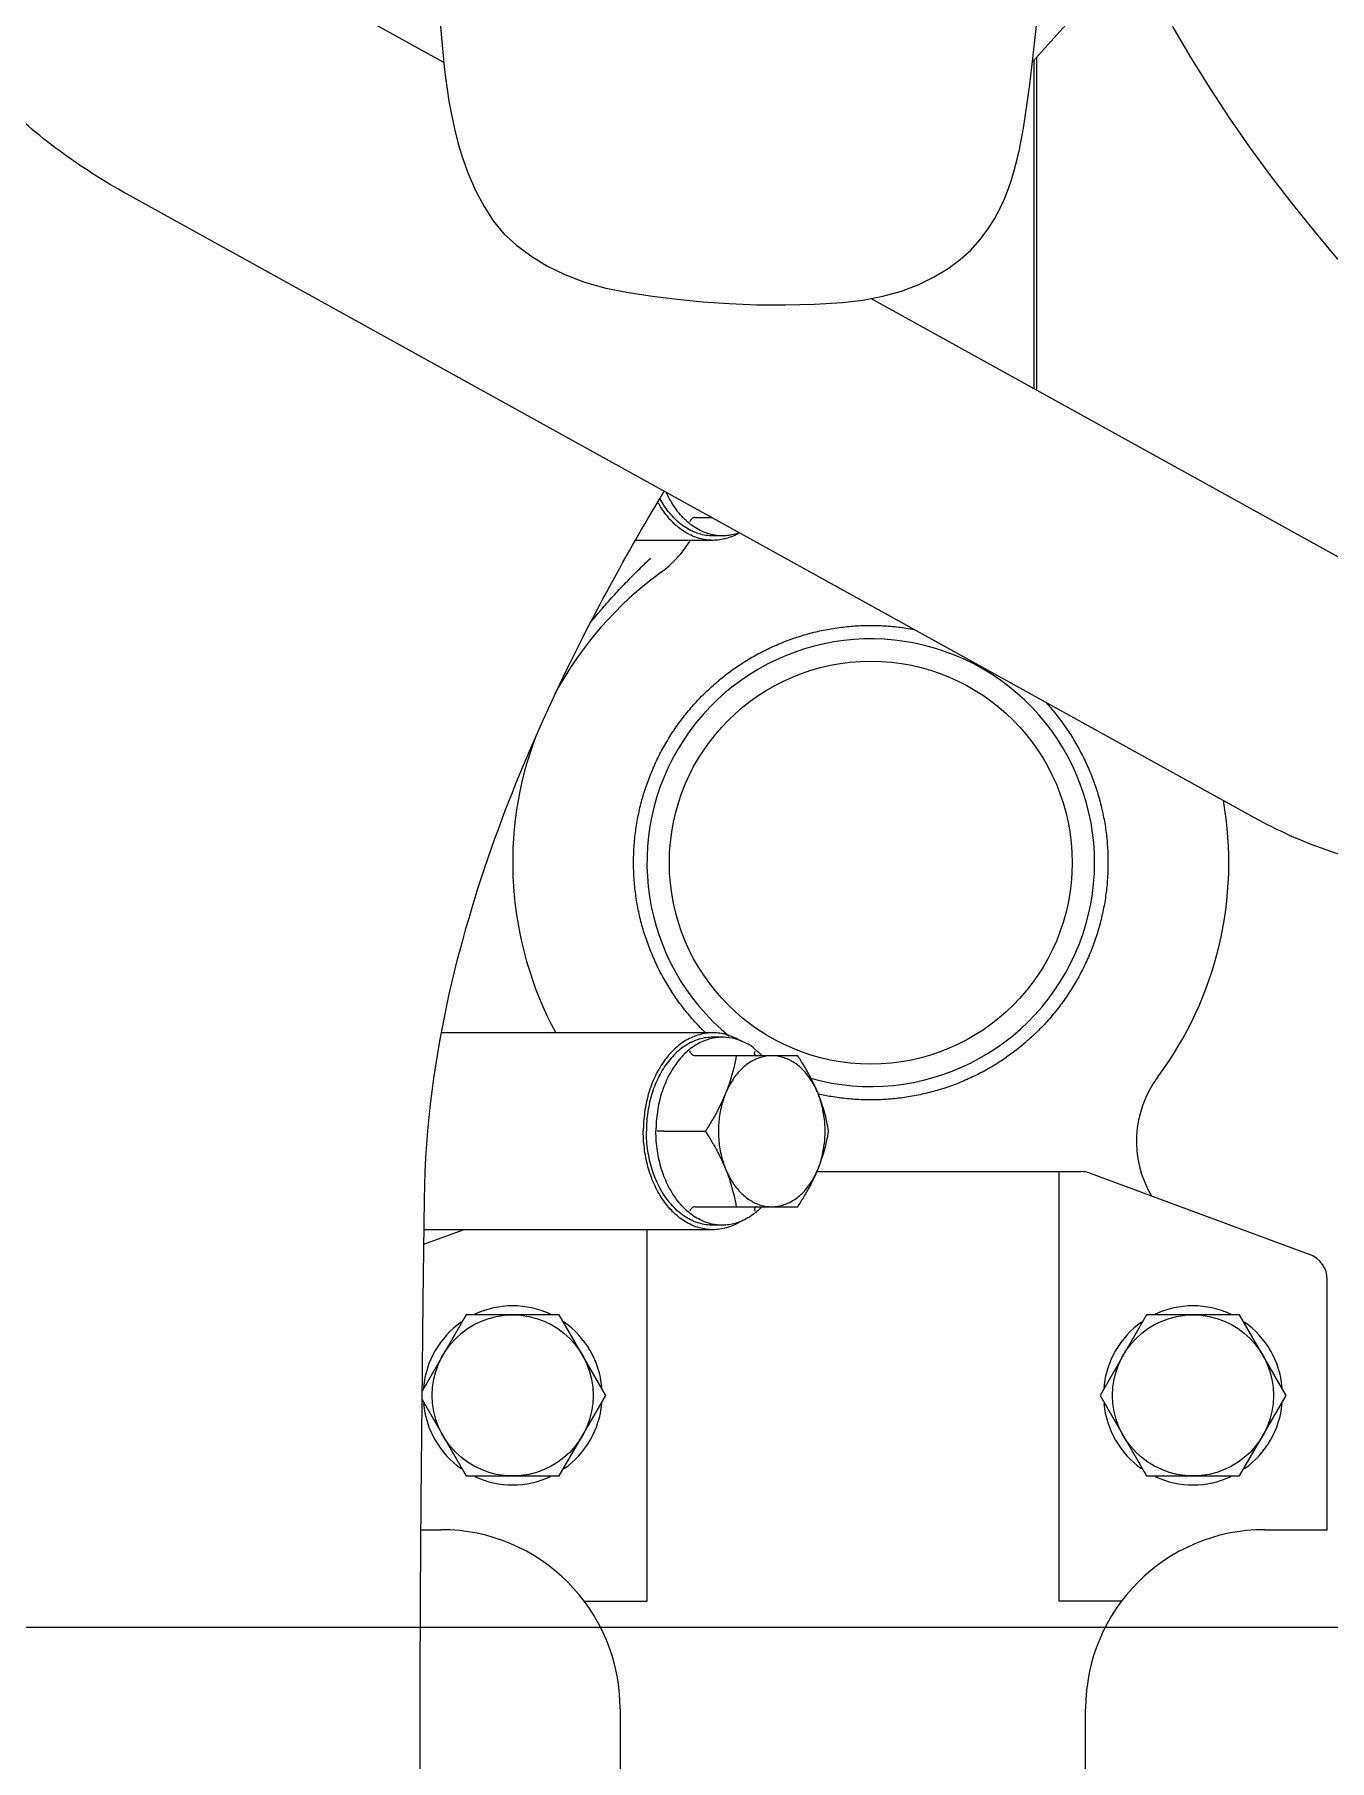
# Model space of a CAD drawing. Header units: millimetres. Extents: x 156850 to 204135, y 56350 to 74150.
# Drawn here: x 174526.6 to 174671.2, y 60517.2 to 60710 of the extents above; entities that cross this region are included whole.
import ezdxf

# ---------------------------------------------------------------- set-up
doc = ezdxf.new("R2010")
doc.units = ezdxf.units.MM
doc.header["$LTSCALE"] = 150
doc.layers.add('-----33 Equipment', color=5, linetype='Continuous')

# ---------------------------------------------------------------- blocks, each defined once
blk = doc.blocks.new('X-2F-PLAN$0$A$C73FA2420')
at = {"color": 0, "linetype": 'Continuous'}
for p, q in [((868.25, 975.43), (937.89, 1101.33)), ((952.62, 1065.98), (961.45, 1081.95)), ((788.73, 1068.54), (788.73, 1066.28)), ((803.28, 1068.41), (794.73, 1063.47)), ((812.73, 1063.47), (804.2, 1068.4)), ((820.61, 1068.2), (822.23, 1063.83)), ((822.23, 1035.91), (822.23, 1068.18)), ((844.23, 1035.91), (844.23, 1066.24)), ((943.53, 1064.38), (943.53, 1064.38)), ((794.73, 1063.47), (794.73, 1053.08)), ((812.73, 1053.08), (812.73, 1063.47)), ((794.73, 1053.08), (803.73, 1047.89)), ((803.73, 1047.89), (812.73, 1053.08)), ((780.73, 1050.28), (780.73, 1043.28)), ((768.73, 1046.28), (686.23, 1046.28)), ((822.23, 1043.28), (780.73, 1043.28)), ((899.23, 1035.91), (899.23, 1044.58)), ((833.23, 1041.38), (833.23, 1036.76)), ((903.94, 1041.82), (904.72, 1041.36)), ((824.8, 1037.94), (824.8, 1026.43)), ((841.67, 1026.43), (841.67, 1037.94)), ((901.8, 1037.94), (901.8, 1036.09)), ((822.73, 1034.85), (822.73, 1035.91)), ((843.73, 1034.85), (843.73, 1035.91)), ((899.73, 1034.85), (899.73, 1035.91)), ((828.73, 1024.3), (828.73, 994.82)), ((894.5, 960.91), (926.24, 1018.28)), ((935.13, 1004.47), (935.13, 1004.47)), ((953.14, 999.78), (916, 999.78)), ((952.84, 1000.05), (916.15, 1000.05)), ((952.66, 1000.2), (965.09, 989.05)), ((828.73, 997.28), (780.73, 997.28)), ((780.73, 990.28), (780.73, 997.28)), ((603.73, 994.28), (768.73, 994.28)), ((828.55, 993.77), (819.46, 969.24)), ((803.73, 992.67), (794.73, 987.47)), ((812.73, 987.47), (803.73, 992.67)), ((794.73, 987.47), (794.73, 977.08)), ((812.73, 977.08), (812.73, 987.47)), ((794.73, 977.08), (803.73, 971.89)), ((803.73, 971.89), (812.73, 977.08)), ((788.73, 974.28), (788.73, 967.28)), ((788.73, 967.28), (816.65, 967.28))]:
    blk.add_line(p, q, dxfattribs=at)
for points in [[(718.73, 1068.14), (725, 1068.16), (731.36, 1068.23), (737.94, 1068.33), (745.04, 1068.44), (752.95, 1068.54), (761.77, 1068.6), (771.29, 1068.62), (781.39, 1068.59), (791.99, 1068.52), (802.99, 1068.41), (814.29, 1068.28), (825.64, 1068.14)], [(825.64, 1068.14), (827.12, 1068.11), (828.69, 1068.05), (830.25, 1067.97), (831.78, 1067.87), (833.29, 1067.75), (834.78, 1067.61), (836.25, 1067.45), (837.7, 1067.27), (839.13, 1067.08), (840.54, 1066.87), (841.92, 1066.65), (843.29, 1066.42), (844.63, 1066.17), (845.95, 1065.91), (847.26, 1065.64), (848.54, 1065.36), (849.81, 1065.07), (851.05, 1064.77), (852.29, 1064.47), (853.5, 1064.15), (854.7, 1063.83), (855.88, 1063.5), (857.05, 1063.16), (858.21, 1062.82), (859.35, 1062.47), (860.47, 1062.12), (861.59, 1061.76), (862.69, 1061.39), (863.78, 1061.02), (864.86, 1060.65), (865.92, 1060.27), (866.98, 1059.88), (868.02, 1059.5), (869.05, 1059.11), (870.07, 1058.71), (871.07, 1058.32), (872.07, 1057.92), (873.05, 1057.52), (874.03, 1057.12), (874.99, 1056.71), (875.94, 1056.31), (876.88, 1055.9), (877.81, 1055.49), (878.73, 1055.08), (879.64, 1054.67), (880.53, 1054.26), (881.42, 1053.85), (882.3, 1053.44), (883.16, 1053.03), (884.02, 1052.61), (884.87, 1052.2), (885.7, 1051.79), (886.53, 1051.38), (887.34, 1050.98), (888.14, 1050.57), (888.93, 1050.17), (889.71, 1049.77), (890.48, 1049.37), (891.23, 1048.97), (891.97, 1048.58), (892.69, 1048.2), (893.41, 1047.81), (894.11, 1047.44), (894.8, 1047.06), (895.47, 1046.69), (896.14, 1046.32), (896.79, 1045.96), (897.44, 1045.6), (898.07, 1045.24), (898.7, 1044.88), (899.32, 1044.53), (899.92, 1044.18), (900.52, 1043.84), (901.11, 1043.49), (901.7, 1043.15), (902.27, 1042.82), (902.84, 1042.48), (903.39, 1042.15), (903.94, 1041.82)], [(959.78, 1066.57), (959.12, 1066.52), (958.26, 1066.46), (957.01, 1066.37), (955.75, 1066.27), (954.53, 1066.17), (953.33, 1066.05), (952.12, 1065.92), (950.9, 1065.78), (949.63, 1065.61), (948.27, 1065.4), (946.8, 1065.13), (945.18, 1064.79), (943.53, 1064.38)], [(943.53, 1064.38), (942.05, 1063.93), (940.22, 1063.27), (938.32, 1062.43), (936.52, 1061.48), (934.92, 1060.45), (933.48, 1059.26), (932.19, 1057.87), (931.01, 1056.27), (929.91, 1054.47), (928.92, 1052.47), (928.07, 1050.27), (927.39, 1047.88), (926.91, 1045.34), (926.52, 1042.68), (926.17, 1039.92), (925.89, 1037.05), (925.68, 1034.08), (925.55, 1031.01), (925.52, 1027.83), (925.6, 1024.57), (925.8, 1021.42)], [(925.8, 1021.42), (926.07, 1019.18), (926.5, 1016.93), (927.08, 1014.84), (927.81, 1012.92), (928.65, 1011.19), (929.59, 1009.64), (930.59, 1008.28), (931.65, 1007.11), (932.8, 1006.08), (934.02, 1005.17), (935.13, 1004.47)], [(935.13, 1004.47), (936.2, 1003.9), (937.38, 1003.35), (938.52, 1002.9), (939.62, 1002.53), (940.7, 1002.21), (941.79, 1001.94), (942.9, 1001.68), (944.06, 1001.45), (945.27, 1001.23), (946.55, 1001.02), (947.79, 1000.83)], [(947.8, 1000.83), (950.16, 1000.51), (953.04, 1000.16), (956.41, 999.79), (960.27, 999.41), (964.51, 999.05)]]:
    blk.add_lwpolyline(points, dxfattribs=at)
for centre, radius in [((803.73, 1058.28), 9), ((863.23, 1018.28), 22.5), ((1038.73, 841.29), 165.1), ((803.73, 982.28), 9)]:
    blk.add_circle(centre, radius, dxfattribs=at)
for centre, radius, start, end in [((803.73, 1058.28), 10, 95.1643, 144.9111), ((803.73, 1058.28), 10, 35.0889, 84.8357), ((768.73, 1066.28), 20, 270, 0), ((803.73, 1058.28), 10, 155.0889, 204.9111), ((803.73, 1058.28), 10, 335.0889, 24.9111), ((863.23, 1018.28), 40, 69.1717, 118.3685), ((863.23, 1018.28), 40, 35.9117, 61.8733), ((803.73, 1058.28), 10, 215.0889, 264.8357), ((803.73, 1058.28), 10, 275.1643, 324.9111), ((863.23, 1018.28), 25, 164.454, 140.7462), ((905.35, 1048.78), 12, 215.9117, 239.3426), ((825.73, 994.82), 3, 339.6769, 0), ((768.73, 974.28), 20, 0, 90), ((803.73, 982.28), 10, 95.1643, 144.9111), ((803.73, 982.28), 10, 35.0889, 84.8357), ((832.13, 976.6), 12, 53.264, 120.7086), ((803.73, 982.28), 10, 155.0889, 204.9111), ((803.73, 982.28), 10, 335.0889, 24.9111), ((863.23, 1018.28), 40, 233.264, 279.9779), ((803.73, 982.28), 10, 215.0889, 264.8357), ((803.73, 982.28), 10, 275.1643, 324.9111), ((816.65, 970.28), 3, 270, 339.6769)]:
    blk.add_arc(centre, radius, start, end, dxfattribs=at)
for points, start_tangent, end_tangent in [([(937.89, 1101.33), (940.22, 1105.25), (942.76, 1108.94), (945.49, 1112.37), (948.4, 1115.49), (951.44, 1118.28), (954.58, 1120.69), (957.78, 1122.7), (961.01, 1124.33), (964.23, 1125.58), (967.44, 1126.46), (970.63, 1127.01), (973.78, 1127.21)], (0.484022, 0.875056), (0.999907, 0.013621)), ([(890.02, 1049.61), (891.44, 1048.43), (892.99, 1047.06), (894.47, 1045.67), (895.89, 1044.27), (897.25, 1042.86)], (0.778023, -0.628236), (0.6861, -0.727508)), ([(822.23, 1035.91), (822.45, 1037.43), (823.07, 1038.89), (824.09, 1040.24), (825.46, 1041.41), (827.12, 1042.38), (829.02, 1043.1), (831.09, 1043.54), (833.23, 1043.69)], (0, 1), (1, 0)), ([(822.73, 1035.91), (822.79, 1036.69), (823.25, 1038.21), (824.14, 1039.63), (825.43, 1040.88), (827.06, 1041.92), (828.96, 1042.7), (831.05, 1043.18), (833.23, 1043.34)], (0, 1), (1, 0)), ([(844.23, 1035.91), (844.02, 1037.43), (843.4, 1038.89), (842.38, 1040.24), (841.01, 1041.41), (839.35, 1042.38), (837.44, 1043.1), (835.38, 1043.54), (833.23, 1043.69)], (0, 1), (-1, 0)), ([(843.73, 1035.91), (843.68, 1036.69), (843.22, 1038.21), (842.33, 1039.63), (841.04, 1040.88), (839.41, 1041.92), (837.5, 1042.7), (835.42, 1043.18), (833.23, 1043.34)], (0, 1), (-1, 0)), ([(844.23, 1036.75), (845.46, 1037.93), (846.81, 1039.07), (848.24, 1040.13), (849.73, 1041.08), (851.28, 1041.93), (852.89, 1042.67), (854.54, 1043.31), (856.23, 1043.84), (857.96, 1044.25), (859.7, 1044.54), (861.46, 1044.72), (863.23, 1044.78)], (0.697032, 0.71704), (1, 0)), ([(863.23, 1044.78), (865, 1044.72), (866.77, 1044.54), (868.51, 1044.25), (870.24, 1043.84), (871.93, 1043.31), (873.58, 1042.67), (875.19, 1041.93), (876.74, 1041.08), (878.23, 1040.13), (879.66, 1039.07), (881.01, 1037.93), (882.28, 1036.7), (883.47, 1035.39), (884.57, 1034), (885.57, 1032.54), (886.47, 1031.01), (887.27, 1029.43), (887.96, 1027.8), (888.54, 1026.13), (889.01, 1024.42), (889.36, 1022.69), (889.6, 1020.93), (889.72, 1019.16), (889.72, 1017.39), (889.6, 1015.63), (889.36, 1013.87), (889.29, 1013.45)], (1, 0), (-0.182325, -0.983238)), ([(822.83, 1035.88), (823.25, 1037.15), (824.14, 1038.57), (825.43, 1039.82), (827.06, 1040.86), (828.96, 1041.64), (831.05, 1042.12), (833.23, 1042.28)], (0.1942, 0.980962), (1, 0)), ([(843.63, 1035.88), (843.22, 1037.15), (842.33, 1038.57), (841.04, 1039.82), (839.41, 1040.86), (837.5, 1041.64), (835.42, 1042.12), (833.23, 1042.28)], (-0.1942, 0.980962), (-1, 0)), ([(833.23, 1041.38), (833.23, 1041.57), (833.23, 1041.78), (833.23, 1041.98), (833.23, 1042.15)], (0, 1), (0, 1)), ([(899.23, 1035.91), (899.45, 1037.43), (900.07, 1038.89), (901.09, 1040.24), (902.46, 1041.41), (903.54, 1042.09)], (0, 1), (0.87916, 0.476526)), ([(899.73, 1035.91), (899.79, 1036.69), (900.25, 1038.21), (901.14, 1039.63), (902.43, 1040.88), (903.92, 1041.85)], (0, 1), (0.882854, 0.469648)), ([(899.83, 1035.88), (900.25, 1037.15), (901.14, 1038.57), (902.43, 1039.82), (904.06, 1040.86), (904.54, 1041.09)], (0.1942, 0.980962), (0.909632, 0.415414)), ([(824.8, 1037.94), (824.76, 1038.11), (824.64, 1038.27), (824.48, 1038.4), (824.3, 1038.5)], (0, 1), (-0.92582, 0.377964)), ([(841.67, 1037.94), (841.71, 1038.11), (841.83, 1038.27), (841.99, 1038.4), (842.17, 1038.5)], (0, 1), (0.92582, 0.377964)), ([(901.8, 1037.94), (901.76, 1038.11), (901.64, 1038.27), (901.48, 1038.4), (901.3, 1038.5)], (0, 1), (-0.92582, 0.377964)), ([(823.16, 1032.79), (823.07, 1032.94), (822.45, 1034.4), (822.23, 1035.91)], (-0.527024, 0.84985), (0, 1)), ([(822.73, 1034.85), (822.79, 1035.63), (822.83, 1035.88)], (0, 1), (0.1942, 0.980962)), ([(833.23, 1036.76), (832.17, 1036.1), (831.11, 1035.49), (830.06, 1034.96), (829.02, 1034.5)], (-0.84076, -0.541408), (-0.92582, -0.377964)), ([(837.45, 1034.5), (835.84, 1035.01), (834.12, 1035.27), (832.35, 1035.27), (830.63, 1035.01), (829.02, 1034.5)], (-0.92582, 0.377964), (-0.92582, -0.377964)), ([(837.45, 1034.5), (836.41, 1034.96), (835.36, 1035.49), (834.3, 1036.1), (833.23, 1036.76)], (-0.92582, 0.377964), (-0.84076, 0.541408)), ([(843.31, 1032.79), (843.4, 1032.94), (844.02, 1034.4), (844.23, 1035.91)], (0.527024, 0.84985), (0, 1)), ([(843.73, 1034.85), (843.68, 1035.63), (843.63, 1035.88)], (0, 1), (-0.1942, 0.980962)), ([(900.06, 1032.95), (899.45, 1034.4), (899.23, 1035.91)], (-0.503583, 0.863947), (0, 1)), ([(899.73, 1034.85), (899.79, 1035.63), (899.83, 1035.88)], (0, 1), (0.1942, 0.980962)), ([(823.15, 1032.79), (822.79, 1034.08), (822.73, 1034.85)], (-0.378535, 0.925587), (0, 1)), ([(829.02, 1034.5), (827.6, 1033.77), (826.41, 1032.84), (825.53, 1031.76), (824.98, 1030.57), (824.8, 1029.34)], (-0.92582, -0.377964), (0, -1)), ([(829.02, 1034.5), (827.98, 1034.11), (826.93, 1033.79), (825.87, 1033.52), (824.8, 1033.31)], (-0.92582, -0.377964), (-0.985438, -0.170033)), ([(841.67, 1029.34), (841.48, 1030.58), (840.94, 1031.76), (840.06, 1032.84), (838.88, 1033.77), (837.45, 1034.5)], (0, 1), (-0.92582, 0.377964)), ([(841.67, 1033.31), (840.6, 1033.52), (839.54, 1033.79), (838.49, 1034.11), (837.45, 1034.5)], (-0.985438, 0.170033), (-0.92582, 0.377964)), ([(843.32, 1032.79), (843.68, 1034.08), (843.73, 1034.85)], (0.378535, 0.925587), (0, 1)), ([(900.06, 1033.01), (899.79, 1034.08), (899.73, 1034.85)], (-0.340675, 0.940181), (0, 1)), ([(824.18, 1031.09), (824.14, 1031.14), (823.25, 1032.56), (823.15, 1032.79)], (-0.639571, 0.768732), (-0.378535, 0.925587)), ([(842.28, 1031.09), (842.33, 1031.14), (843.22, 1032.56), (843.32, 1032.79)], (0.639571, 0.768732), (0.378535, 0.925587)), ([(824.35, 1030.9), (824.18, 1031.09)], (-0.664574, 0.747223), (-0.639571, 0.768732)), ([(824.48, 1031.26), (824.3, 1031.21)], (-0.989806, -0.142419), (-0.92582, -0.377964)), ([(824.77, 1030.46), (824.35, 1030.9)], (-0.719955, 0.694021), (-0.664574, 0.747223)), ([(824.68, 1031.24), (824.64, 1031.25), (824.48, 1031.26)], (-0.926496, 0.376304), (-0.989806, -0.142419)), ([(824.8, 1031.06), (824.76, 1031.18), (824.68, 1031.24)], (0, 1), (-0.926496, 0.376304)), ([(841.67, 1031.06), (841.71, 1031.18), (841.79, 1031.24)], (0, 1), (0.926936, 0.375219)), ([(841.7, 1030.46), (842.12, 1030.9)], (0.719955, 0.694021), (0.664539, 0.747253)), ([(841.79, 1031.24), (841.83, 1031.25), (841.99, 1031.26)], (0.926936, 0.375219), (0.989806, -0.142419)), ([(841.99, 1031.26), (842.17, 1031.21)], (0.989806, -0.142419), (0.92582, -0.377964)), ([(842.12, 1030.9), (842.28, 1031.09)], (0.664539, 0.747253), (0.639571, 0.768732)), ([(824.8, 1029.34), (824.99, 1028.1), (825.53, 1026.91), (826.41, 1025.83), (827.59, 1024.91), (829.02, 1024.17)], (0, -1), (0.92582, -0.377964)), ([(837.45, 1024.17), (838.87, 1024.9), (840.06, 1025.83), (840.94, 1026.91), (841.48, 1028.1), (841.67, 1029.34)], (0.92582, 0.377964), (0, 1)), ([(824.8, 1026.43), (825.87, 1025.77), (826.93, 1025.17), (827.98, 1024.63), (829.02, 1024.17)], (0.84076, -0.541408), (0.92582, -0.377964)), ([(837.45, 1024.17), (838.49, 1024.63), (839.54, 1025.17), (840.6, 1025.77), (841.67, 1026.43)], (0.92582, 0.377964), (0.84076, 0.541408)), ([(829.02, 1024.17), (830.06, 1023.78), (831.11, 1023.46), (832.17, 1023.19), (833.23, 1022.99)], (0.92582, -0.377964), (0.985438, -0.170033)), ([(829.02, 1024.17), (830.63, 1023.67), (832.35, 1023.41), (834.12, 1023.41), (835.84, 1023.67), (837.45, 1024.17)], (0.92582, -0.377964), (0.92582, 0.377964)), ([(833.23, 1022.99), (834.3, 1023.19), (835.36, 1023.46), (836.41, 1023.78), (837.45, 1024.17)], (0.985438, 0.170033), (0.92582, 0.377964)), ([(863.23, 991.78), (861.46, 991.84), (859.7, 992.01), (857.96, 992.31), (856.23, 992.72), (854.54, 993.24), (852.89, 993.88), (851.28, 994.63), (849.73, 995.48), (848.24, 996.43), (846.81, 997.48), (845.46, 998.62), (844.19, 999.85), (843, 1001.17), (841.9, 1002.56), (840.9, 1004.02), (839.99, 1005.54), (839.2, 1007.12), (838.5, 1008.75), (837.92, 1010.43), (837.46, 1012.13), (837.1, 1013.87), (836.87, 1015.63), (836.75, 1017.39), (836.75, 1019.16), (836.87, 1020.93), (837.1, 1022.69), (837.39, 1024.16)], (-1, 0.000003), (0.221887, 0.975072)), ([(881.16, 998.76), (881.01, 998.62), (879.66, 997.48), (878.23, 996.43), (876.74, 995.48), (875.19, 994.63), (873.58, 993.88), (871.93, 993.24), (870.24, 992.72), (868.51, 992.31), (866.77, 992.01), (865, 991.84), (863.23, 991.78)], (-0.736363, -0.676587), (-1, 0.000003)), ([(861.73, 950.33), (861.92, 954.67), (862.47, 958.98), (863.38, 963.24), (864.65, 967.41), (866.28, 971.49), (868.25, 975.43)], (0, 1), (0.484022, 0.875056))]:
    blk.add_spline(points, degree=3, dxfattribs=dict(at, start_tangent=start_tangent, end_tangent=end_tangent))
blk = doc.blocks.new('X-2F-PLAN$0$zw$C47F')
at = {"layer": '-----33 Equipment'}
blk.add_line((3675.86, 1166.3), (3675.86, 2206.3), dxfattribs=at)
blk.add_blockref('X-2F-PLAN$0$A$C73FA2420', (2898.05, 848.02), dxfattribs=at)

msp = doc.modelspace()

# ---------------------------------------------------------------- block references
at = {"layer": '-----33 Equipment', "rotation": 90.00000000000001}
msp.add_blockref('X-2F-PLAN$0$zw$C47F', (176486.3, 56856.22), dxfattribs=at)

doc.saveas('drawing.dxf')
